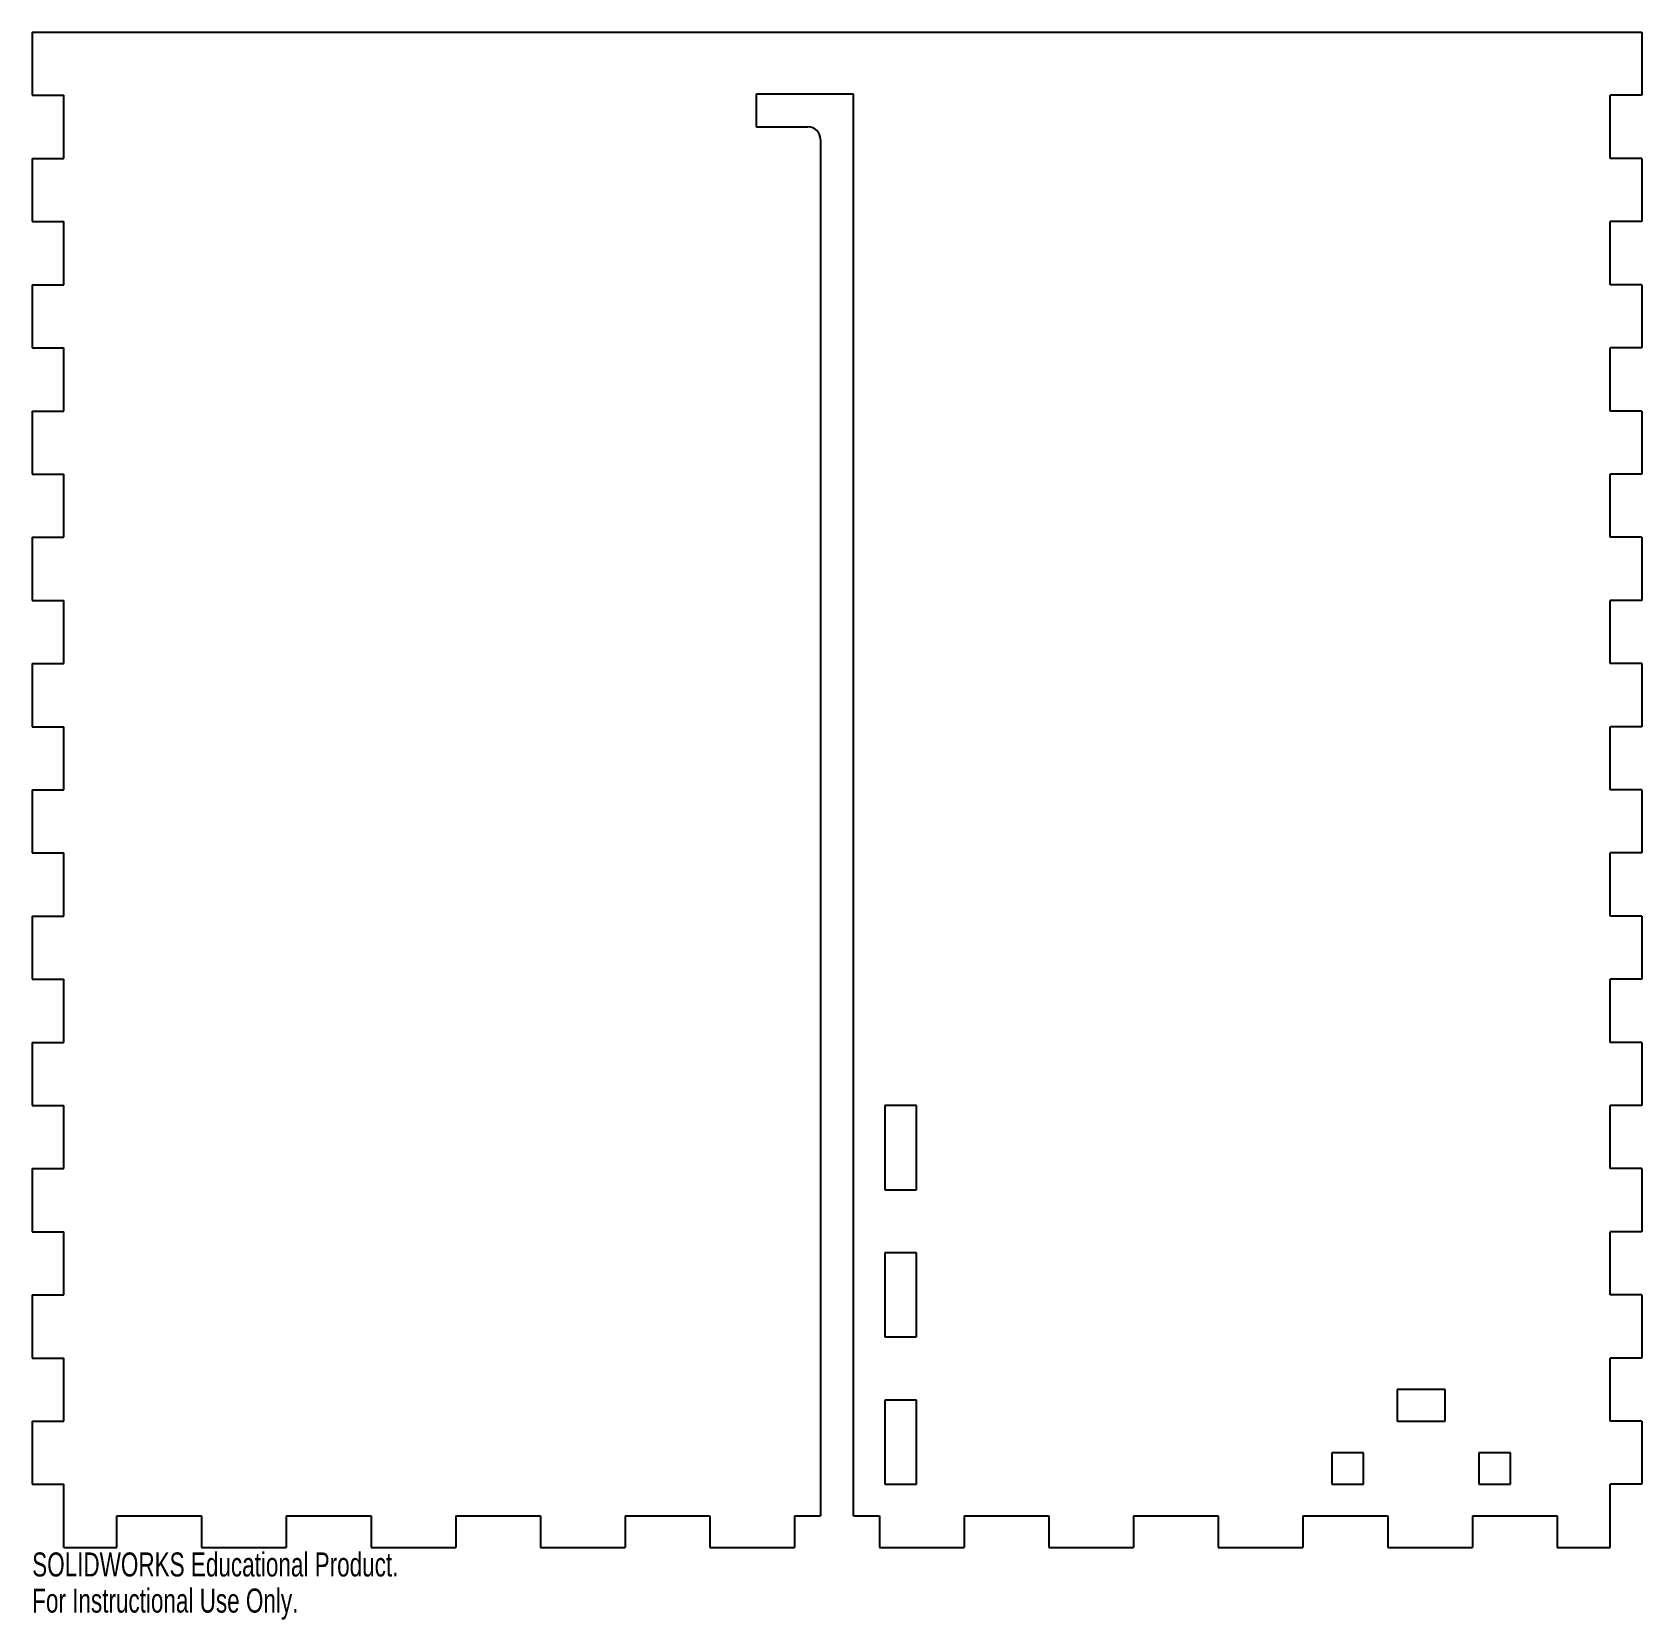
# Model space of a CAD drawing. Header units: inches. Extents: x -6.4 to 6.4, y -0.6 to 12.
import ezdxf

# ---------------------------------------------------------------- set-up
doc = ezdxf.new("R2010")
doc.units = ezdxf.units.IN
doc.header["$MEASUREMENT"] = 0
doc.styles.add('SLDTEXTSTYLE0', font='TXT', dxfattribs={"width": 0.7})

msp = doc.modelspace()

# ---------------------------------------------------------------- linework, layer by layer
at = {"color": 7, "linetype": 'Continuous', "lineweight": 25}
for p, q in [((-6.375, 12), (6.375, 12)), ((-6.375, 12), (-6.375, 11.5)), ((6.375, 12), (6.375, 11.5)), ((-6.375, 11.5), (-6.125, 11.5)), ((-6.125, 11), (-6.125, 11.5)), ((0.13, 11.51), (-0.64, 11.51)), ((-0.64, 11.51), (-0.64, 11.25)), ((0.13, 0.25), (0.13, 11.51)), ((6.375, 11.5), (6.125, 11.5)), ((6.125, 11), (6.125, 11.5)), ((-0.64, 11.25), (-0.23, 11.25)), ((-0.13, 11.15), (-0.13, 0.25)), ((-6.375, 11), (-6.125, 11)), ((-6.375, 11), (-6.375, 10.5)), ((6.375, 11), (6.125, 11)), ((6.375, 11), (6.375, 10.5)), ((-6.375, 10.5), (-6.125, 10.5)), ((-6.125, 10), (-6.125, 10.5)), ((6.375, 10.5), (6.125, 10.5)), ((6.125, 10), (6.125, 10.5)), ((-6.375, 10), (-6.125, 10)), ((-6.375, 10), (-6.375, 9.5)), ((6.375, 10), (6.125, 10)), ((6.375, 10), (6.375, 9.5)), ((-6.375, 9.5), (-6.125, 9.5)), ((-6.125, 9), (-6.125, 9.5)), ((6.375, 9.5), (6.125, 9.5)), ((6.125, 9), (6.125, 9.5)), ((-6.375, 9), (-6.125, 9)), ((-6.375, 9), (-6.375, 8.5)), ((6.375, 9), (6.125, 9)), ((6.375, 9), (6.375, 8.5)), ((-6.375, 8.5), (-6.125, 8.5)), ((-6.125, 8), (-6.125, 8.5)), ((6.375, 8.5), (6.125, 8.5)), ((6.125, 8), (6.125, 8.5)), ((-6.375, 8), (-6.125, 8)), ((-6.375, 8), (-6.375, 7.5)), ((6.375, 8), (6.125, 8)), ((6.375, 8), (6.375, 7.5)), ((-6.375, 7.5), (-6.125, 7.5)), ((-6.125, 7), (-6.125, 7.5)), ((6.375, 7.5), (6.125, 7.5)), ((6.125, 7), (6.125, 7.5)), ((-6.375, 7), (-6.125, 7)), ((-6.375, 7), (-6.375, 6.5)), ((6.375, 7), (6.125, 7)), ((6.375, 7), (6.375, 6.5)), ((-6.375, 6.5), (-6.125, 6.5)), ((-6.125, 6), (-6.125, 6.5)), ((6.375, 6.5), (6.125, 6.5)), ((6.125, 6), (6.125, 6.5)), ((-6.375, 6), (-6.125, 6)), ((-6.375, 6), (-6.375, 5.5)), ((6.375, 6), (6.125, 6)), ((6.375, 6), (6.375, 5.5)), ((-6.375, 5.5), (-6.125, 5.5)), ((-6.125, 5), (-6.125, 5.5)), ((6.375, 5.5), (6.125, 5.5)), ((6.125, 5), (6.125, 5.5)), ((-6.375, 5), (-6.125, 5)), ((-6.375, 5), (-6.375, 4.5)), ((6.375, 5), (6.125, 5)), ((6.375, 5), (6.375, 4.5)), ((-6.375, 4.5), (-6.125, 4.5)), ((-6.125, 4), (-6.125, 4.5)), ((6.375, 4.5), (6.125, 4.5)), ((6.125, 4), (6.125, 4.5)), ((-6.375, 4), (-6.125, 4)), ((-6.375, 4), (-6.375, 3.5)), ((6.375, 4), (6.125, 4)), ((6.375, 4), (6.375, 3.5)), ((-6.375, 3.5), (-6.125, 3.5)), ((-6.125, 3), (-6.125, 3.5)), ((0.63, 3.5), (0.38, 3.5)), ((0.38, 3.5), (0.38, 2.833)), ((0.63, 2.833), (0.63, 3.5)), ((6.375, 3.5), (6.125, 3.5)), ((6.125, 3), (6.125, 3.5)), ((-6.375, 3), (-6.125, 3)), ((-6.375, 3), (-6.375, 2.5)), ((6.375, 3), (6.125, 3)), ((6.375, 3), (6.375, 2.5)), ((0.38, 2.833), (0.63, 2.833)), ((-6.375, 2.5), (-6.125, 2.5)), ((-6.125, 2), (-6.125, 2.5)), ((6.375, 2.5), (6.125, 2.5)), ((6.125, 2), (6.125, 2.5)), ((0.63, 2.333), (0.38, 2.333)), ((0.38, 2.333), (0.38, 1.667)), ((0.63, 1.667), (0.63, 2.333)), ((-6.375, 2), (-6.125, 2)), ((-6.375, 2), (-6.375, 1.5)), ((6.375, 2), (6.125, 2)), ((6.375, 2), (6.375, 1.5)), ((0.38, 1.667), (0.63, 1.667)), ((-6.375, 1.5), (-6.125, 1.5)), ((-6.125, 1), (-6.125, 1.5)), ((6.375, 1.5), (6.125, 1.5)), ((6.125, 1), (6.125, 1.5)), ((0.63, 1.167), (0.38, 1.167)), ((0.38, 1.167), (0.38, 0.5)), ((0.63, 0.5), (0.63, 1.167)), ((4.817, 1.25), (4.438, 1.25)), ((4.438, 1.25), (4.438, 1)), ((4.817, 1), (4.817, 1.25)), ((-6.375, 1), (-6.125, 1)), ((-6.375, 1), (-6.375, 0.5)), ((4.438, 1), (4.817, 1)), ((6.375, 1), (6.125, 1)), ((6.375, 1), (6.375, 0.5)), ((4.17, 0.75), (3.92, 0.75)), ((3.92, 0.75), (3.92, 0.5)), ((4.17, 0.5), (4.17, 0.75)), ((5.335, 0.75), (5.085, 0.75)), ((5.085, 0.75), (5.085, 0.5)), ((5.335, 0.5), (5.335, 0.75)), ((-6.375, 0.5), (-6.125, 0.5)), ((-6.125, 0), (-6.125, 0.5)), ((0.38, 0.5), (0.63, 0.5)), ((3.92, 0.5), (4.17, 0.5)), ((5.085, 0.5), (5.335, 0.5)), ((6.375, 0.5), (6.125, 0.5)), ((6.125, 0), (6.125, 0.5)), ((-5.704, 0.25), (-5.033, 0.25)), ((-5.704, 0), (-5.704, 0.25)), ((-5.033, 0.25), (-5.033, 0)), ((-4.362, 0.25), (-3.691, 0.25)), ((-4.362, 0.25), (-4.362, 0)), ((-3.691, 0.25), (-3.691, 0)), ((-3.02, 0.25), (-2.349, 0.25)), ((-3.02, 0.25), (-3.02, 0)), ((-2.349, 0.25), (-2.349, 0)), ((-1.678, 0.25), (-1.007, 0.25)), ((-1.678, 0.25), (-1.678, 0)), ((-1.007, 0.25), (-1.007, 0)), ((-0.336, 0.25), (-0.13, 0.25)), ((-0.336, 0.25), (-0.336, 0)), ((0.13, 0.25), (0.336, 0.25)), ((0.336, 0.25), (0.336, 0)), ((1.007, 0.25), (1.678, 0.25)), ((1.007, 0.25), (1.007, 0)), ((1.678, 0.25), (1.678, 0)), ((2.349, 0.25), (3.02, 0.25)), ((2.349, 0.25), (2.349, 0)), ((3.02, 0.25), (3.02, 0)), ((3.691, 0.25), (4.362, 0.25)), ((3.691, 0.25), (3.691, 0)), ((4.362, 0.25), (4.362, 0)), ((5.033, 0.25), (5.704, 0.25)), ((5.033, 0.25), (5.033, 0)), ((5.704, 0.25), (5.704, 0)), ((-6.125, 0), (-5.704, 0)), ((-5.033, 0), (-4.362, 0)), ((-3.691, 0), (-3.02, 0)), ((-2.349, 0), (-1.678, 0)), ((-1.007, 0), (-0.336, 0)), ((0.336, 0), (1.007, 0)), ((1.678, 0), (2.349, 0)), ((3.02, 0), (3.691, 0)), ((4.362, 0), (5.033, 0)), ((5.704, 0), (6.125, 0))]:
    msp.add_line(p, q, dxfattribs=at)
msp.add_arc((-0.23, 11.15), 0.1, 0, 90, dxfattribs=at)

# ---------------------------------------------------------------- texts
at = {"color": 7, "linetype": 'Continuous', "char_height": 0.1903, "attachment_point": 1, "style": 'SLDTEXTSTYLE0'}
for s, insert in [('SOLIDWORKS Educational Product.', (-6.375, -0.04)), ('For Instructional Use Only.', (-6.375, -0.326))]:
    msp.add_mtext(s, dxfattribs=dict(at, insert=insert))

doc.saveas('drawing.dxf')
